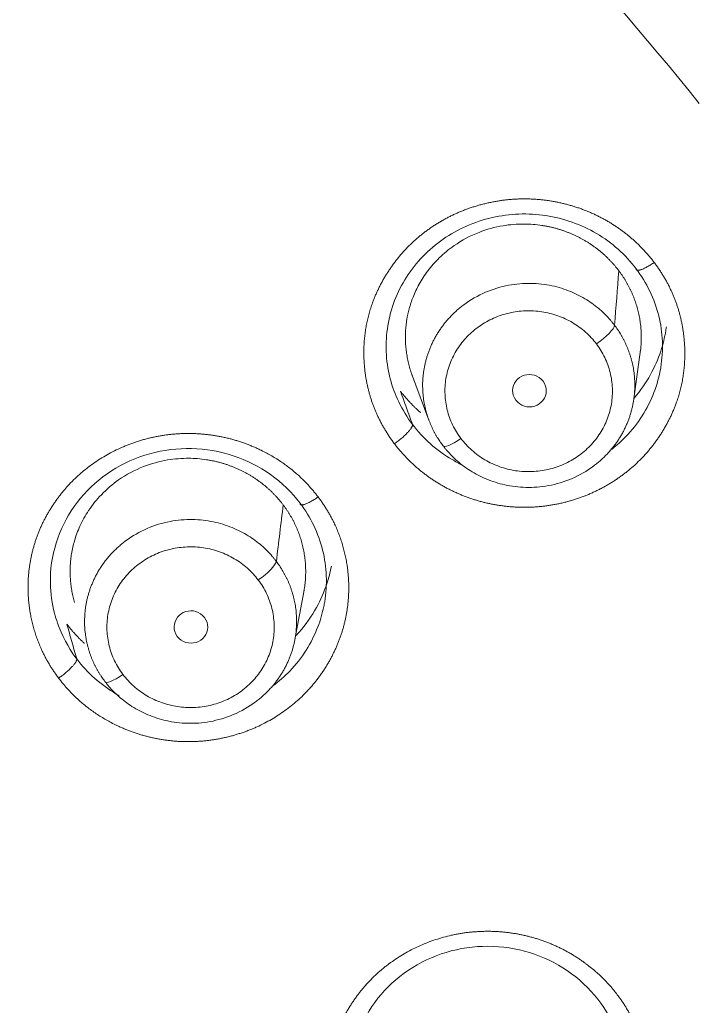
# Model space of a CAD drawing. Extents: x 19821 to 22981, y -91 to 2224.
# Drawn here: x 20773.67 to 20782.71, y 1229.11 to 1242.32 of the extents above; entities that cross this region are included whole.
import ezdxf

# ---------------------------------------------------------------- set-up
doc = ezdxf.new("R2010")
doc.units = 0
doc.header["$LTSCALE"] = 10
doc.header["$MEASUREMENT"] = 0
doc.layers.add('1', color=7, linetype='CONTINUOUS')

msp = doc.modelspace()

# ---------------------------------------------------------------- linework, layer by layer
at = {"layer": '1', "color": 7, "linetype": 'Continuous', "lineweight": 18}
for p, q in [((20781.885, 1237.244), (20781.974, 1237.9)), ((20778.909, 1237.584), (20779.141, 1236.961)), ((20777.348, 1234.022), (20777.471, 1234.681))]:
    msp.add_line(p, q, dxfattribs=at)
at = {"layer": '1', "color": 7, "linetype": 'Continuous', "lineweight": 13}
for p, q in [((20779.328, 1236.621), (20779.328, 1236.62)), ((20774.804, 1233.462), (20774.804, 1233.461))]:
    msp.add_line(p, q, dxfattribs=at)
at = {"layer": '1', "color": 7, "linetype": 'Continuous', "lineweight": 18}
for centre, major_axis, ratio, start_param, end_param in [((20744.931, 1212.861), (62.577, 0), 0.961262, 0, 3.141593), ((20744.931, 1212.247), (-60.5, 0), 0.961262, 2.420581, 4.712389), ((20744.931, 1212.384), (60, 0), 0.961262, 4.72417, 7.853982), ((20744.931, 1212.384), (-59.925, 0), 0.961262, 1.570796, 4.712389), ((20781.384, 1238.063), (0.239, 0.181), 0.223058, 4.545894, 6.088563), ((20779.57, 1236.797), (-0.239, -0.181), 0.223107, 6.213872, 7.686763), ((20776.857, 1234.902), (0.239, 0.181), 0.22299, 4.545561, 6.07116), ((20775.046, 1233.637), (-0.239, -0.181), 0.223038, 6.196203, 7.686904)]:
    msp.add_ellipse(centre, major_axis=major_axis, ratio=ratio, start_param=start_param, end_param=end_param, dxfattribs=at)
at = {"layer": '1', "color": 7, "linetype": 'Continuous', "lineweight": 13}
for centre, major_axis, start_param, end_param in [((20744.931, 1212.541), (61.963, 0), 0.423959, 1.570796), ((20744.931, 1212.247), (-59.425, 0), 1.570796, 4.70194), ((20744.931, 1212.247), (-57.948, 0), 1.579187, 4.712389), ((20744.931, 1212.291), (57.403, 0), 4.721079, 7.853982), ((20744.931, 1213.073), (-47.825, 0), 3.799975, 3.949286)]:
    msp.add_ellipse(centre, major_axis=major_axis, ratio=0.961262, start_param=start_param, end_param=end_param, dxfattribs=at)
at = {"layer": '1', "color": 7, "linetype": 'Continuous', "lineweight": 18}
for points, knots in [([(20807.83, 1218.028), (20807.83, 1219.202), (20807.795, 1220.363), (20807.656, 1222.66), (20807.554, 1223.794), (20807.287, 1226.034), (20807.122, 1227.139), (20806.734, 1229.315), (20806.511, 1230.387), (20806.012, 1232.495), (20805.735, 1233.531), (20805.133, 1235.567), (20804.808, 1236.566), (20804.112, 1238.525), (20803.372, 1240.445), (20802.141, 1243.205), (20800.801, 1245.84), (20799.367, 1248.351), (20797.85, 1250.736), (20796.261, 1252.994), (20794.612, 1255.126), (20792.914, 1257.134), (20791.755, 1258.391), (20790.88, 1259.304), (20790.44, 1259.753), (20789.924, 1260.264), (20789.665, 1260.516), (20789.536, 1260.641), (20789.471, 1260.704), (20789.439, 1260.735), (20789.423, 1260.75), (20789.415, 1260.758), (20789.411, 1260.762), (20789.409, 1260.764), (20789.408, 1260.765), (20789.407, 1260.765), (20789.407, 1260.766), (20789.407, 1260.766), (20787.905, 1262.209), (20786.333, 1263.573), (20783.069, 1266.133), (20781.375, 1267.33), (20777.888, 1269.547), (20776.093, 1270.567), (20772.423, 1272.426), (20770.547, 1273.265), (20766.734, 1274.756), (20764.797, 1275.409), (20760.882, 1276.526), (20758.904, 1276.991), (20754.926, 1277.733), (20752.927, 1278.01), (20748.926, 1278.379), (20746.924, 1278.47), (20744.931, 1278.47)], [0, 0, 0, 0, 0.03125, 0.03125, 0.0625, 0.0625, 0.09375, 0.09375, 0.125, 0.125, 0.15625, 0.15625, 0.1875, 0.1875, 0.21875, 0.25, 0.28125, 0.3125, 0.34375, 0.375, 0.40625, 0.4375, 0.46875, 0.46875, 0.484375, 0.492187, 0.496094, 0.498047, 0.499023, 0.499512, 0.499756, 0.499878, 0.499939, 0.499969, 0.499985, 0.499992, 0.499992, 0.5, 0.5, 0.5625, 0.5625, 0.625, 0.625, 0.6875, 0.6875, 0.75, 0.75, 0.8125, 0.8125, 0.875, 0.875, 0.9375, 0.9375, 1, 1, 1, 1]), ([(20778.625, 1237.513), (20778.623, 1237.519), (20778.621, 1237.526), (20778.591, 1237.646), (20778.575, 1237.761), (20778.565, 1237.994), (20778.573, 1238.11), (20778.611, 1238.34), (20778.641, 1238.453), (20778.725, 1238.671), (20778.778, 1238.776), (20778.905, 1238.974), (20778.979, 1239.067), (20779.143, 1239.237), (20779.234, 1239.315), (20779.43, 1239.451), (20779.535, 1239.51), (20779.754, 1239.607), (20779.869, 1239.645), (20780.105, 1239.699), (20780.225, 1239.715), (20780.467, 1239.724), (20780.588, 1239.717), (20780.827, 1239.681), (20780.945, 1239.651), (20781.172, 1239.57), (20781.282, 1239.519), (20781.488, 1239.398), (20781.585, 1239.327), (20781.763, 1239.169), (20781.843, 1239.082), (20781.915, 1238.988)], [0, 0, 0, 0, 0.004161, 0.004161, 0.075292, 0.075292, 0.146424, 0.146424, 0.217555, 0.217555, 0.288686, 0.288686, 0.359818, 0.359818, 0.430949, 0.430949, 0.502081, 0.502081, 0.573212, 0.573212, 0.644343, 0.644343, 0.715475, 0.715475, 0.786606, 0.786606, 0.857737, 0.857737, 0.928869, 0.928869, 1, 1, 1, 1]), ([(20778.918, 1237.56), (20778.916, 1237.565), (20778.91, 1237.583), (20778.899, 1237.613), (20778.888, 1237.649), (20778.877, 1237.686), (20778.868, 1237.724), (20778.859, 1237.761), (20778.852, 1237.799), (20778.845, 1237.837), (20778.839, 1237.876), (20778.835, 1237.914), (20778.831, 1237.953), (20778.829, 1237.992), (20778.827, 1238.031), (20778.827, 1238.07), (20778.827, 1238.109), (20778.829, 1238.149), (20778.831, 1238.188), (20778.835, 1238.227), (20778.84, 1238.267), (20778.851, 1238.341), (20778.876, 1238.457), (20778.929, 1238.616), (20779.01, 1238.788), (20779.126, 1238.966), (20779.281, 1239.142), (20779.505, 1239.328), (20779.792, 1239.481), (20780.116, 1239.57), (20780.401, 1239.593), (20780.583, 1239.579), (20780.675, 1239.564), (20780.697, 1239.561), (20780.718, 1239.557), (20780.74, 1239.552), (20780.761, 1239.548), (20780.783, 1239.543), (20780.804, 1239.538), (20780.825, 1239.532), (20780.846, 1239.526), (20780.867, 1239.52), (20780.888, 1239.514), (20780.908, 1239.508), (20780.929, 1239.501), (20780.949, 1239.494), (20780.97, 1239.486), (20780.99, 1239.479), (20781.01, 1239.471), (20781.03, 1239.463), (20781.05, 1239.455), (20781.07, 1239.446), (20781.089, 1239.437), (20781.108, 1239.428), (20781.128, 1239.419), (20781.147, 1239.409), (20781.166, 1239.399), (20781.184, 1239.389), (20781.203, 1239.379), (20781.221, 1239.369), (20781.239, 1239.358), (20781.258, 1239.347), (20781.275, 1239.336), (20781.293, 1239.324), (20781.311, 1239.313), (20781.328, 1239.301), (20781.345, 1239.289), (20781.362, 1239.277), (20781.379, 1239.264), (20781.395, 1239.252), (20781.412, 1239.239), (20781.428, 1239.226), (20781.444, 1239.213), (20781.46, 1239.199), (20781.475, 1239.185), (20781.491, 1239.172), (20781.506, 1239.158), (20781.521, 1239.144), (20781.535, 1239.129), (20781.55, 1239.115), (20781.564, 1239.1), (20781.578, 1239.085), (20781.592, 1239.07), (20781.606, 1239.055), (20781.619, 1239.04), (20781.632, 1239.025), (20781.645, 1239.009), (20781.658, 1238.993), (20781.671, 1238.977), (20781.679, 1238.967), (20781.683, 1238.961)], [0, 0, 0, 0, 0.00402, 0.012839, 0.021678, 0.030535, 0.039412, 0.048307, 0.057221, 0.066154, 0.075107, 0.084077, 0.093067, 0.102076, 0.111103, 0.12015, 0.129215, 0.138299, 0.147402, 0.156524, 0.165664, 0.174824, 0.2086, 0.24722, 0.290676, 0.338964, 0.392077, 0.450006, 0.534932, 0.609052, 0.672367, 0.724874, 0.729773, 0.734666, 0.739553, 0.744435, 0.749312, 0.754183, 0.759048, 0.763908, 0.768763, 0.773612, 0.778456, 0.783294, 0.788127, 0.792954, 0.797776, 0.802593, 0.807404, 0.812209, 0.817009, 0.821804, 0.826593, 0.831377, 0.836155, 0.840928, 0.845696, 0.850458, 0.855215, 0.859966, 0.864712, 0.869452, 0.874188, 0.878917, 0.883641, 0.88836, 0.893074, 0.897782, 0.902484, 0.907182, 0.911874, 0.91656, 0.921241, 0.925917, 0.930587, 0.935252, 0.939912, 0.944566, 0.949215, 0.953859, 0.958497, 0.96313, 0.967757, 0.972379, 0.976996, 0.981608, 0.986214, 0.990815, 0.99541, 1, 1, 1, 1]), ([(20781.683, 1238.961), (20781.69, 1238.951), (20781.705, 1238.931), (20781.727, 1238.9), (20781.748, 1238.869), (20781.768, 1238.837), (20781.787, 1238.804), (20781.806, 1238.771), (20781.823, 1238.737), (20781.84, 1238.703), (20781.856, 1238.668), (20781.871, 1238.633), (20781.886, 1238.598), (20781.899, 1238.562), (20781.911, 1238.526), (20781.923, 1238.489), (20781.933, 1238.452), (20781.943, 1238.415), (20781.952, 1238.377), (20781.959, 1238.339), (20781.966, 1238.301), (20781.971, 1238.263), (20781.976, 1238.224), (20781.98, 1238.185), (20781.982, 1238.147), (20781.984, 1238.107), (20781.984, 1238.068), (20781.984, 1238.029), (20781.982, 1237.99), (20781.979, 1237.95), (20781.976, 1237.911), (20781.972, 1237.885), (20781.97, 1237.871), (20781.97, 1237.871)], [0, 0, 0, 0, 0.032283, 0.064636, 0.097059, 0.129552, 0.162115, 0.194749, 0.227454, 0.260229, 0.293074, 0.32599, 0.358977, 0.392035, 0.425163, 0.458363, 0.491633, 0.524974, 0.558387, 0.591871, 0.625426, 0.659052, 0.692749, 0.726518, 0.760359, 0.794271, 0.828255, 0.86231, 0.896437, 0.930636, 0.964907, 0.99925, 1, 1, 1, 1]), ([(20781.915, 1238.988), (20781.986, 1238.894), (20782.047, 1238.793), (20782.148, 1238.582), (20782.188, 1238.471), (20782.245, 1238.245), (20782.261, 1238.13), (20782.271, 1237.897), (20782.263, 1237.781), (20782.244, 1237.665), (20782.244, 1237.663), (20782.244, 1237.661)], [0, 0, 0, 0, 0.249128, 0.249128, 0.498256, 0.498256, 0.747384, 0.747384, 0.996513, 0.996513, 1, 1, 1, 1]), ([(20781.626, 1238.231), (20781.623, 1238.235), (20781.616, 1238.244), (20781.605, 1238.258), (20781.595, 1238.271), (20781.584, 1238.284), (20781.533, 1238.344), (20781.43, 1238.448), (20781.252, 1238.579), (20781.036, 1238.69), (20780.784, 1238.769), (20780.502, 1238.801), (20780.199, 1238.776), (20779.889, 1238.682), (20779.68, 1238.561), (20779.561, 1238.468), (20779.517, 1238.431), (20779.475, 1238.392), (20779.434, 1238.351), (20779.396, 1238.31), (20779.36, 1238.268), (20779.326, 1238.224), (20779.295, 1238.18), (20779.265, 1238.135), (20779.237, 1238.09), (20779.212, 1238.043), (20779.188, 1237.997), (20779.167, 1237.95), (20779.148, 1237.903), (20779.13, 1237.856), (20779.115, 1237.808), (20779.101, 1237.761), (20779.09, 1237.714), (20779.08, 1237.667), (20779.072, 1237.62), (20779.066, 1237.573), (20779.061, 1237.527), (20779.058, 1237.481), (20779.057, 1237.435), (20779.058, 1237.39), (20779.059, 1237.346), (20779.063, 1237.302), (20779.067, 1237.259), (20779.073, 1237.216), (20779.081, 1237.174), (20779.089, 1237.133), (20779.099, 1237.093), (20779.11, 1237.054), (20779.122, 1237.015), (20779.135, 1236.977), (20779.149, 1236.94), (20779.163, 1236.904), (20779.179, 1236.869), (20779.195, 1236.834), (20779.213, 1236.801), (20779.23, 1236.769), (20779.249, 1236.737), (20779.268, 1236.706), (20779.288, 1236.677), (20779.308, 1236.648), (20779.321, 1236.629), (20779.328, 1236.62)], [0, 0, 0, 0, 0.003927, 0.007866, 0.011819, 0.015784, 0.019761, 0.065642, 0.11591, 0.170563, 0.229597, 0.293009, 0.360795, 0.432949, 0.509466, 0.522824, 0.536063, 0.549181, 0.56218, 0.575059, 0.587818, 0.600458, 0.612977, 0.625377, 0.637656, 0.649816, 0.661857, 0.673777, 0.685578, 0.697258, 0.70882, 0.720261, 0.731582, 0.742784, 0.753866, 0.764829, 0.775671, 0.786394, 0.796998, 0.807481, 0.817845, 0.828089, 0.838214, 0.848218, 0.858104, 0.867869, 0.877515, 0.887041, 0.896448, 0.905735, 0.914902, 0.92395, 0.932879, 0.941687, 0.950376, 0.958946, 0.967396, 0.975726, 0.983937, 0.992028, 1, 1, 1, 1]), ([(20779.328, 1236.62), (20779.332, 1236.615), (20779.339, 1236.606), (20779.35, 1236.592), (20779.36, 1236.579), (20779.371, 1236.566), (20779.421, 1236.508), (20779.522, 1236.405), (20779.697, 1236.275), (20779.911, 1236.163), (20780.162, 1236.084), (20780.444, 1236.049), (20780.75, 1236.073), (20781.062, 1236.167), (20781.274, 1236.288), (20781.394, 1236.382), (20781.438, 1236.42), (20781.481, 1236.459), (20781.521, 1236.5), (20781.559, 1236.541), (20781.595, 1236.584), (20781.629, 1236.627), (20781.661, 1236.671), (20781.69, 1236.716), (20781.718, 1236.762), (20781.744, 1236.808), (20781.767, 1236.855), (20781.788, 1236.902), (20781.808, 1236.949), (20781.825, 1236.996), (20781.84, 1237.044), (20781.854, 1237.091), (20781.865, 1237.138), (20781.875, 1237.186), (20781.883, 1237.233), (20781.889, 1237.279), (20781.894, 1237.326), (20781.896, 1237.372), (20781.898, 1237.417), (20781.897, 1237.462), (20781.895, 1237.506), (20781.892, 1237.55), (20781.887, 1237.593), (20781.881, 1237.636), (20781.874, 1237.678), (20781.865, 1237.719), (20781.855, 1237.759), (20781.844, 1237.798), (20781.832, 1237.837), (20781.819, 1237.875), (20781.806, 1237.912), (20781.791, 1237.948), (20781.775, 1237.983), (20781.759, 1238.017), (20781.742, 1238.05), (20781.724, 1238.082), (20781.705, 1238.114), (20781.687, 1238.144), (20781.667, 1238.174), (20781.647, 1238.203), (20781.633, 1238.221), (20781.626, 1238.231)], [0, 0, 0, 0, 0.004015, 0.007996, 0.011942, 0.015855, 0.019734, 0.064711, 0.114332, 0.168596, 0.227502, 0.291048, 0.359233, 0.432055, 0.509512, 0.522903, 0.536174, 0.549323, 0.562352, 0.575259, 0.588045, 0.600709, 0.613253, 0.625675, 0.637976, 0.650155, 0.662214, 0.674151, 0.685967, 0.697661, 0.709235, 0.720687, 0.732017, 0.743227, 0.754315, 0.765281, 0.776127, 0.786851, 0.797453, 0.807934, 0.818294, 0.828533, 0.83865, 0.848646, 0.85852, 0.868273, 0.877905, 0.887415, 0.896804, 0.906071, 0.915217, 0.924242, 0.933145, 0.941927, 0.950587, 0.959126, 0.967544, 0.97584, 0.984015, 0.992068, 1, 1, 1, 1]), ([(20781.888, 1237.256), (20781.972, 1237.353), (20782.111, 1237.554), (20782.247, 1237.864), (20782.299, 1238.075), (20782.316, 1238.184), (20782.318, 1238.201), (20782.32, 1238.21), (20782.32, 1238.211)], [0, 0, 0, 0, 0.358156, 0.683134, 0.952048, 0.974315, 0.996555, 1, 1, 1, 1]), ([(20778.761, 1237.348), (20778.77, 1237.337), (20778.787, 1237.315), (20778.813, 1237.283), (20778.84, 1237.251), (20778.868, 1237.219), (20778.896, 1237.188), (20778.926, 1237.158), (20778.956, 1237.128), (20778.987, 1237.099), (20779.012, 1237.076), (20779.027, 1237.063), (20779.031, 1237.059)], [0, 0, 0, 0, 0.105377, 0.211, 0.316869, 0.422984, 0.529344, 0.635951, 0.742802, 0.8499, 0.957243, 1, 1, 1, 1]), ([(20774.131, 1234.373), (20774.096, 1234.504), (20774.052, 1234.821), (20774.124, 1235.321), (20774.37, 1235.819), (20774.761, 1236.222), (20775.261, 1236.493), (20775.822, 1236.606), (20776.393, 1236.55), (20776.921, 1236.332), (20777.245, 1236.061), (20777.39, 1235.883), (20777.417, 1235.848)], [0, 0, 0, 0, 0.083046, 0.194337, 0.305559, 0.416803, 0.528033, 0.63929, 0.750462, 0.861713, 0.973237, 1, 1, 1, 1]), ([(20774.4, 1234.517), (20774.396, 1234.529), (20774.39, 1234.552), (20774.38, 1234.589), (20774.372, 1234.626), (20774.364, 1234.664), (20774.357, 1234.702), (20774.352, 1234.741), (20774.347, 1234.779), (20774.344, 1234.818), (20774.341, 1234.857), (20774.339, 1234.896), (20774.339, 1234.935), (20774.34, 1234.974), (20774.341, 1235.014), (20774.344, 1235.053), (20774.348, 1235.092), (20774.352, 1235.132), (20774.365, 1235.216), (20774.397, 1235.355), (20774.47, 1235.551), (20774.587, 1235.762), (20774.758, 1235.975), (20775.001, 1236.183), (20775.303, 1236.344), (20775.626, 1236.433), (20775.911, 1236.456), (20776.092, 1236.442), (20776.185, 1236.427), (20776.206, 1236.424), (20776.228, 1236.419), (20776.249, 1236.415), (20776.271, 1236.411), (20776.292, 1236.406), (20776.313, 1236.401), (20776.334, 1236.395), (20776.355, 1236.389), (20776.376, 1236.383), (20776.397, 1236.377), (20776.418, 1236.371), (20776.438, 1236.364), (20776.459, 1236.357), (20776.479, 1236.349), (20776.499, 1236.342), (20776.519, 1236.334), (20776.539, 1236.326), (20776.559, 1236.318), (20776.579, 1236.309), (20776.598, 1236.3), (20776.618, 1236.291), (20776.637, 1236.282), (20776.656, 1236.272), (20776.675, 1236.262), (20776.693, 1236.252), (20776.712, 1236.242), (20776.73, 1236.232), (20776.749, 1236.221), (20776.767, 1236.21), (20776.784, 1236.199), (20776.802, 1236.187), (20776.82, 1236.176), (20776.837, 1236.164), (20776.854, 1236.152), (20776.871, 1236.14), (20776.888, 1236.127), (20776.904, 1236.115), (20776.921, 1236.102), (20776.937, 1236.089), (20776.953, 1236.076), (20776.969, 1236.062), (20776.984, 1236.049), (20777, 1236.035), (20777.015, 1236.021), (20777.03, 1236.007), (20777.044, 1235.992), (20777.059, 1235.978), (20777.073, 1235.963), (20777.087, 1235.949), (20777.101, 1235.934), (20777.115, 1235.919), (20777.128, 1235.903), (20777.141, 1235.888), (20777.154, 1235.872), (20777.167, 1235.857), (20777.179, 1235.841), (20777.188, 1235.83), (20777.192, 1235.825)], [0, 0, 0, 0, 0.008492, 0.017574, 0.026675, 0.035796, 0.044936, 0.054095, 0.063273, 0.072471, 0.081688, 0.090925, 0.10018, 0.109455, 0.11875, 0.128063, 0.137396, 0.146748, 0.156119, 0.19816, 0.247317, 0.303582, 0.366947, 0.4374, 0.524258, 0.600064, 0.664809, 0.718483, 0.723494, 0.7285, 0.733501, 0.738495, 0.743485, 0.748468, 0.753446, 0.758419, 0.763386, 0.768347, 0.773303, 0.778254, 0.783199, 0.788138, 0.793072, 0.798, 0.802923, 0.80784, 0.812751, 0.817658, 0.822558, 0.827453, 0.832343, 0.837227, 0.842105, 0.846978, 0.851845, 0.856707, 0.861564, 0.866414, 0.87126, 0.8761, 0.880934, 0.885763, 0.890586, 0.895403, 0.900216, 0.905022, 0.909824, 0.914619, 0.919409, 0.924194, 0.928973, 0.933747, 0.938515, 0.943277, 0.948035, 0.952786, 0.957532, 0.962273, 0.967008, 0.971738, 0.976462, 0.98118, 0.985894, 0.990601, 0.995303, 1, 1, 1, 1]), ([(20777.417, 1235.848), (20777.488, 1235.754), (20777.549, 1235.653), (20777.65, 1235.442), (20777.69, 1235.332), (20777.747, 1235.106), (20777.763, 1234.99), (20777.773, 1234.758), (20777.766, 1234.642), (20777.743, 1234.506), (20777.739, 1234.485), (20777.735, 1234.465)], [0, 0, 0, 0, 0.239149, 0.239149, 0.478297, 0.478297, 0.717446, 0.717446, 0.956594, 0.956594, 1, 1, 1, 1]), ([(20777.192, 1235.825), (20777.199, 1235.815), (20777.214, 1235.794), (20777.236, 1235.763), (20777.257, 1235.732), (20777.277, 1235.7), (20777.296, 1235.667), (20777.314, 1235.634), (20777.332, 1235.601), (20777.349, 1235.567), (20777.365, 1235.532), (20777.38, 1235.497), (20777.394, 1235.461), (20777.408, 1235.426), (20777.42, 1235.389), (20777.431, 1235.353), (20777.442, 1235.316), (20777.452, 1235.279), (20777.46, 1235.241), (20777.468, 1235.203), (20777.474, 1235.165), (20777.48, 1235.127), (20777.485, 1235.088), (20777.488, 1235.049), (20777.491, 1235.01), (20777.492, 1234.971), (20777.493, 1234.932), (20777.492, 1234.893), (20777.491, 1234.854), (20777.488, 1234.815), (20777.484, 1234.775), (20777.479, 1234.736), (20777.474, 1234.7), (20777.47, 1234.677), (20777.468, 1234.668)], [0, 0, 0, 0, 0.030478, 0.061022, 0.091632, 0.12231, 0.153054, 0.183864, 0.214741, 0.245685, 0.276696, 0.307773, 0.338917, 0.370128, 0.401406, 0.43275, 0.464162, 0.49564, 0.527185, 0.558797, 0.590476, 0.622223, 0.654036, 0.685916, 0.717863, 0.749877, 0.781959, 0.814108, 0.846323, 0.878606, 0.910957, 0.943374, 0.975859, 1, 1, 1, 1]), ([(20777.1, 1235.068), (20777.096, 1235.072), (20777.089, 1235.081), (20777.079, 1235.095), (20777.068, 1235.108), (20777.057, 1235.122), (20777.006, 1235.182), (20776.901, 1235.287), (20776.722, 1235.419), (20776.505, 1235.53), (20776.253, 1235.607), (20775.971, 1235.639), (20775.669, 1235.613), (20775.362, 1235.519), (20775.154, 1235.399), (20775.036, 1235.307), (20774.992, 1235.269), (20774.949, 1235.23), (20774.909, 1235.19), (20774.871, 1235.149), (20774.835, 1235.106), (20774.801, 1235.063), (20774.77, 1235.019), (20774.74, 1234.974), (20774.712, 1234.929), (20774.687, 1234.883), (20774.664, 1234.836), (20774.642, 1234.789), (20774.623, 1234.742), (20774.605, 1234.695), (20774.59, 1234.648), (20774.577, 1234.601), (20774.565, 1234.553), (20774.555, 1234.506), (20774.547, 1234.46), (20774.541, 1234.413), (20774.537, 1234.367), (20774.534, 1234.321), (20774.533, 1234.275), (20774.533, 1234.231), (20774.535, 1234.186), (20774.538, 1234.142), (20774.543, 1234.099), (20774.549, 1234.057), (20774.556, 1234.015), (20774.565, 1233.974), (20774.575, 1233.934), (20774.586, 1233.894), (20774.597, 1233.856), (20774.61, 1233.818), (20774.624, 1233.781), (20774.639, 1233.745), (20774.655, 1233.71), (20774.671, 1233.676), (20774.688, 1233.642), (20774.706, 1233.61), (20774.724, 1233.578), (20774.744, 1233.548), (20774.763, 1233.518), (20774.783, 1233.489), (20774.797, 1233.471), (20774.804, 1233.461)], [0, 0, 0, 0, 0.00393, 0.007893, 0.011888, 0.015916, 0.019977, 0.066373, 0.117006, 0.171871, 0.230967, 0.29429, 0.361837, 0.433604, 0.509587, 0.522943, 0.53618, 0.549297, 0.562294, 0.575172, 0.587929, 0.600567, 0.613085, 0.625483, 0.637761, 0.649919, 0.661958, 0.673877, 0.685676, 0.697355, 0.708914, 0.720353, 0.731673, 0.742873, 0.753953, 0.764913, 0.775754, 0.786475, 0.797076, 0.807557, 0.817918, 0.82816, 0.838282, 0.848284, 0.858166, 0.867929, 0.877572, 0.887095, 0.896498, 0.905782, 0.914946, 0.92399, 0.932915, 0.941719, 0.950404, 0.95897, 0.967415, 0.975741, 0.983947, 0.992033, 1, 1, 1, 1]), ([(20774.804, 1233.461), (20774.807, 1233.457), (20774.815, 1233.447), (20774.826, 1233.433), (20774.836, 1233.42), (20774.847, 1233.407), (20774.896, 1233.349), (20774.997, 1233.248), (20775.17, 1233.118), (20775.382, 1233.006), (20775.632, 1232.926), (20775.915, 1232.89), (20776.221, 1232.913), (20776.535, 1233.007), (20776.747, 1233.128), (20776.868, 1233.223), (20776.912, 1233.26), (20776.955, 1233.299), (20776.995, 1233.339), (20777.033, 1233.381), (20777.069, 1233.423), (20777.103, 1233.467), (20777.135, 1233.511), (20777.164, 1233.556), (20777.192, 1233.601), (20777.217, 1233.647), (20777.241, 1233.694), (20777.262, 1233.741), (20777.281, 1233.788), (20777.299, 1233.835), (20777.314, 1233.882), (20777.327, 1233.93), (20777.339, 1233.977), (20777.349, 1234.024), (20777.357, 1234.071), (20777.363, 1234.118), (20777.367, 1234.164), (20777.37, 1234.21), (20777.371, 1234.255), (20777.371, 1234.3), (20777.369, 1234.344), (20777.365, 1234.388), (20777.361, 1234.431), (20777.354, 1234.474), (20777.347, 1234.515), (20777.338, 1234.556), (20777.329, 1234.597), (20777.318, 1234.636), (20777.306, 1234.674), (20777.293, 1234.712), (20777.279, 1234.749), (20777.264, 1234.785), (20777.249, 1234.82), (20777.232, 1234.854), (20777.215, 1234.887), (20777.197, 1234.92), (20777.179, 1234.951), (20777.16, 1234.982), (20777.14, 1235.011), (20777.12, 1235.04), (20777.107, 1235.059), (20777.1, 1235.068)], [0, 0, 0, 0, 0.004119, 0.008174, 0.012167, 0.016097, 0.019963, 0.064396, 0.113626, 0.167651, 0.226467, 0.290074, 0.358468, 0.431645, 0.509603, 0.522987, 0.536251, 0.549393, 0.562415, 0.575315, 0.588095, 0.600753, 0.613291, 0.625707, 0.638002, 0.650177, 0.66223, 0.674162, 0.685973, 0.697664, 0.709233, 0.720681, 0.732008, 0.743214, 0.754299, 0.765262, 0.776105, 0.786827, 0.797427, 0.807907, 0.818265, 0.828503, 0.838619, 0.848614, 0.858488, 0.868241, 0.877873, 0.887383, 0.896773, 0.906041, 0.915189, 0.924215, 0.93312, 0.941904, 0.950567, 0.959108, 0.967529, 0.975828, 0.984007, 0.992064, 1, 1, 1, 1]), ([(20777.363, 1234.074), (20777.377, 1234.089), (20777.482, 1234.205), (20777.639, 1234.429), (20777.772, 1234.734), (20777.821, 1234.925), (20777.836, 1235.006)], [0, 0, 0, 0, 0.05637, 0.438976, 0.765102, 1, 1, 1, 1]), ([(20774.297, 1234.227), (20774.305, 1234.216), (20774.322, 1234.194), (20774.348, 1234.162), (20774.375, 1234.13), (20774.403, 1234.099), (20774.432, 1234.068), (20774.461, 1234.037), (20774.491, 1234.008), (20774.514, 1233.985), (20774.527, 1233.973), (20774.53, 1233.971)], [0, 0, 0, 0, 0.119966, 0.240208, 0.360727, 0.481523, 0.602595, 0.723944, 0.845568, 0.967469, 1, 1, 1, 1]), ([(20778.239, 1227.418), (20778.236, 1227.424), (20778.161, 1227.589), (20778.062, 1227.941), (20778.084, 1228.484), (20778.279, 1229.002), (20778.627, 1229.44), (20779.097, 1229.757), (20779.645, 1229.921), (20780.218, 1229.92), (20780.765, 1229.751), (20781.233, 1229.432), (20781.492, 1229.103), (20781.596, 1228.899), (20781.614, 1228.86)], [0, 0, 0, 0, 0.003406, 0.096975, 0.19437, 0.29215, 0.389868, 0.487607, 0.585332, 0.683082, 0.780758, 0.878502, 0.976486, 1, 1, 1, 1])]:
    msp.add_open_spline(points, degree=3, knots=knots, dxfattribs=at)
at = {"layer": '1', "color": 7, "linetype": 'Continuous', "lineweight": 13}
for points, degree, knots in [([(20778.68, 1236.643), (20778.428, 1236.981), (20778.331, 1237.369), (20778.282, 1237.566), (20778.263, 1237.978), (20778.36, 1238.58), (20778.588, 1238.936), (20778.816, 1239.294), (20779.165, 1239.535), (20779.511, 1239.774), (20779.93, 1239.868), (20780.344, 1239.962), (20780.764, 1239.896), (20780.971, 1239.864), (20781.367, 1239.722), (20781.546, 1239.616), (20781.897, 1239.409), (20782.157, 1239.072)], 2, [0, 0, 0, 0.125, 0.125, 0.1875, 0.25, 0.375, 0.375, 0.5, 0.5, 0.625, 0.625, 0.75, 0.75, 0.8125, 0.875, 0.875, 1, 1, 1]), ([(20782.157, 1239.072), (20782.409, 1238.735), (20782.506, 1238.347), (20782.555, 1238.15), (20782.574, 1237.738), (20782.477, 1237.135), (20782.249, 1236.779), (20782.021, 1236.422), (20781.672, 1236.181), (20781.326, 1235.942), (20780.907, 1235.847), (20780.492, 1235.754), (20780.072, 1235.82), (20779.866, 1235.852), (20779.47, 1235.994), (20779.291, 1236.1), (20778.94, 1236.307), (20778.68, 1236.643)], 2, [0, 0, 0, 0.125, 0.125, 0.1875, 0.25, 0.375, 0.375, 0.5, 0.5, 0.625, 0.625, 0.75, 0.75, 0.8125, 0.875, 0.875, 1, 1, 1]), ([(20779.57, 1236.714), (20779.527, 1236.771), (20779.489, 1236.832), (20779.428, 1236.96), (20779.404, 1237.027), (20779.37, 1237.164), (20779.36, 1237.234), (20779.354, 1237.375), (20779.358, 1237.446), (20779.381, 1237.585), (20779.4, 1237.654), (20779.451, 1237.786), (20779.483, 1237.85), (20779.56, 1237.97), (20779.604, 1238.027), (20779.704, 1238.13), (20779.759, 1238.177), (20779.878, 1238.26), (20779.941, 1238.296), (20780.074, 1238.355), (20780.144, 1238.378), (20780.287, 1238.411), (20780.36, 1238.421), (20780.506, 1238.426), (20780.58, 1238.422), (20780.725, 1238.4), (20780.796, 1238.382), (20780.934, 1238.334), (20781, 1238.303), (20781.125, 1238.229), (20781.184, 1238.186), (20781.292, 1238.091), (20781.341, 1238.038), (20781.384, 1237.981)], 3, [0, 0, 0, 0, 0.0625, 0.0625, 0.125, 0.125, 0.1875, 0.1875, 0.25, 0.25, 0.3125, 0.3125, 0.375, 0.375, 0.4375, 0.4375, 0.5, 0.5, 0.5625, 0.5625, 0.625, 0.625, 0.6875, 0.6875, 0.75, 0.75, 0.8125, 0.8125, 0.875, 0.875, 0.9375, 0.9375, 1, 1, 1, 1]), ([(20781.384, 1237.981), (20781.427, 1237.924), (20781.464, 1237.863), (20781.526, 1237.734), (20781.55, 1237.667), (20781.584, 1237.53), (20781.594, 1237.46), (20781.6, 1237.319), (20781.595, 1237.249), (20781.572, 1237.109), (20781.554, 1237.041), (20781.503, 1236.908), (20781.471, 1236.845), (20781.394, 1236.724), (20781.35, 1236.668), (20781.25, 1236.564), (20781.195, 1236.517), (20781.076, 1236.434), (20781.013, 1236.399), (20780.879, 1236.34), (20780.81, 1236.316), (20780.667, 1236.283), (20780.594, 1236.274), (20780.447, 1236.268), (20780.374, 1236.272), (20780.229, 1236.294), (20780.158, 1236.312), (20780.02, 1236.361), (20779.954, 1236.392), (20779.829, 1236.465), (20779.77, 1236.508), (20779.662, 1236.604), (20779.613, 1236.657), (20779.57, 1236.714)], 3, [0, 0, 0, 0, 0.0625, 0.0625, 0.125, 0.125, 0.1875, 0.1875, 0.25, 0.25, 0.3125, 0.3125, 0.375, 0.375, 0.4375, 0.4375, 0.5, 0.5, 0.5625, 0.5625, 0.625, 0.625, 0.6875, 0.6875, 0.75, 0.75, 0.8125, 0.8125, 0.875, 0.875, 0.9375, 0.9375, 1, 1, 1, 1]), ([(20782.244, 1237.661), (20782.225, 1237.548), (20782.194, 1237.437), (20782.111, 1237.221), (20782.058, 1237.116), (20781.931, 1236.917), (20781.858, 1236.824), (20781.719, 1236.68), (20781.657, 1236.624), (20781.592, 1236.572)], 3, [0, 0, 0, 0, 0.267626, 0.267626, 0.539051, 0.539051, 0.810477, 0.810477, 1, 1, 1, 1]), ([(20778.921, 1236.903), (20778.85, 1236.997), (20778.789, 1237.098), (20778.69, 1237.303), (20778.652, 1237.407), (20778.625, 1237.513)], 3, [0, 0, 0, 0, 0.515066, 0.515066, 1, 1, 1, 1]), ([(20779.587, 1236.359), (20779.541, 1236.382), (20779.496, 1236.406), (20779.348, 1236.493), (20779.251, 1236.563), (20779.073, 1236.721), (20778.993, 1236.809), (20778.921, 1236.903)], 3, [0, 0, 0, 0, 0.176192, 0.176192, 0.588096, 0.588096, 1, 1, 1, 1]), ([(20774.186, 1233.505), (20773.935, 1233.837), (20773.787, 1234.43), (20773.769, 1234.837), (20773.834, 1235.238), (20773.98, 1235.62), (20774.091, 1235.793), (20774.313, 1236.144), (20775.011, 1236.631), (20775.43, 1236.726), (20775.635, 1236.773), (20776.057, 1236.787), (20776.472, 1236.723), (20776.672, 1236.651), (20776.869, 1236.58), (20777.409, 1236.262), (20777.659, 1235.931)], 2, [0, 0, 0, 0.125, 0.1875, 0.25, 0.3125, 0.375, 0.375, 0.5, 0.625, 0.625, 0.6875, 0.75, 0.8125, 0.8125, 0.875, 1, 1, 1]), ([(20777.659, 1235.931), (20777.91, 1235.599), (20778.058, 1235.006), (20778.076, 1234.598), (20778.011, 1234.198), (20777.864, 1233.816), (20777.754, 1233.642), (20777.532, 1233.291), (20776.834, 1232.805), (20776.415, 1232.71), (20776.209, 1232.663), (20775.787, 1232.648), (20775.372, 1232.713), (20775.172, 1232.785), (20774.975, 1232.856), (20774.436, 1233.173), (20774.186, 1233.505)], 2, [0, 0, 0, 0.125, 0.1875, 0.25, 0.3125, 0.375, 0.375, 0.5, 0.625, 0.625, 0.6875, 0.75, 0.8125, 0.8125, 0.875, 1, 1, 1]), ([(20775.046, 1233.554), (20775.003, 1233.611), (20774.965, 1233.672), (20774.904, 1233.8), (20774.88, 1233.867), (20774.846, 1234.004), (20774.836, 1234.074), (20774.83, 1234.215), (20774.834, 1234.286), (20774.857, 1234.425), (20774.876, 1234.493), (20774.927, 1234.625), (20774.959, 1234.689), (20775.035, 1234.809), (20775.08, 1234.866), (20775.179, 1234.969), (20775.234, 1235.016), (20775.353, 1235.099), (20775.416, 1235.135), (20775.549, 1235.194), (20775.619, 1235.217), (20775.762, 1235.25), (20775.834, 1235.259), (20775.981, 1235.265), (20776.054, 1235.261), (20776.199, 1235.239), (20776.27, 1235.221), (20776.408, 1235.172), (20776.474, 1235.141), (20776.599, 1235.068), (20776.658, 1235.025), (20776.765, 1234.929), (20776.814, 1234.876), (20776.857, 1234.819)], 3, [0, 0, 0, 0, 0.0625, 0.0625, 0.125, 0.125, 0.1875, 0.1875, 0.25, 0.25, 0.3125, 0.3125, 0.375, 0.375, 0.4375, 0.4375, 0.5, 0.5, 0.5625, 0.5625, 0.625, 0.625, 0.6875, 0.6875, 0.75, 0.75, 0.8125, 0.8125, 0.875, 0.875, 0.9375, 0.9375, 1, 1, 1, 1]), ([(20776.857, 1234.819), (20776.9, 1234.762), (20776.938, 1234.701), (20776.999, 1234.573), (20777.023, 1234.507), (20777.057, 1234.37), (20777.067, 1234.3), (20777.073, 1234.159), (20777.069, 1234.088), (20777.046, 1233.949), (20777.027, 1233.88), (20776.977, 1233.748), (20776.944, 1233.685), (20776.868, 1233.565), (20776.823, 1233.508), (20776.724, 1233.405), (20776.669, 1233.358), (20776.55, 1233.275), (20776.487, 1233.239), (20776.354, 1233.18), (20776.284, 1233.157), (20776.142, 1233.124), (20776.069, 1233.114), (20775.922, 1233.109), (20775.849, 1233.113), (20775.704, 1233.135), (20775.633, 1233.153), (20775.495, 1233.202), (20775.429, 1233.232), (20775.304, 1233.306), (20775.245, 1233.349), (20775.138, 1233.444), (20775.089, 1233.497), (20775.046, 1233.554)], 3, [0, 0, 0, 0, 0.0625, 0.0625, 0.125, 0.125, 0.1875, 0.1875, 0.25, 0.25, 0.3125, 0.3125, 0.375, 0.375, 0.4375, 0.4375, 0.5, 0.5, 0.5625, 0.5625, 0.625, 0.625, 0.6875, 0.6875, 0.75, 0.75, 0.8125, 0.8125, 0.875, 0.875, 0.9375, 0.9375, 1, 1, 1, 1]), ([(20777.735, 1234.465), (20777.716, 1234.372), (20777.69, 1234.28), (20777.613, 1234.082), (20777.56, 1233.977), (20777.434, 1233.779), (20777.361, 1233.686), (20777.21, 1233.528), (20777.134, 1233.462), (20777.053, 1233.402)], 3, [0, 0, 0, 0, 0.223496, 0.223496, 0.496552, 0.496552, 0.769609, 0.769609, 1, 1, 1, 1]), ([(20774.428, 1233.763), (20774.424, 1233.768), (20774.314, 1233.915), (20774.207, 1234.118), (20774.142, 1234.329), (20774.131, 1234.373)], 3, [0, 0, 0, 0, 0.028057, 0.798765, 1, 1, 1, 1]), ([(20774.994, 1233.271), (20774.982, 1233.278), (20774.969, 1233.285), (20774.854, 1233.353), (20774.757, 1233.424), (20774.579, 1233.582), (20774.499, 1233.669), (20774.428, 1233.763)], 3, [0, 0, 0, 0, 0.055824, 0.055824, 0.527912, 0.527912, 1, 1, 1, 1]), ([(20777.965, 1227.212), (20777.792, 1227.586), (20777.776, 1228.196), (20777.846, 1228.598), (20777.997, 1228.977), (20778.222, 1229.321), (20778.367, 1229.469), (20778.661, 1229.768), (20779.449, 1230.104), (20779.879, 1230.114), (20780.09, 1230.118), (20780.506, 1230.048), (20780.898, 1229.902), (20781.078, 1229.792), (20781.256, 1229.683), (20781.715, 1229.264), (20781.888, 1228.89)], 2, [0, 0, 0, 0.125, 0.1875, 0.25, 0.3125, 0.375, 0.375, 0.5, 0.625, 0.625, 0.6875, 0.75, 0.8125, 0.8125, 0.875, 1, 1, 1])]:
    msp.add_open_spline(points, degree=degree, knots=knots, dxfattribs=at)
for points, weights in [([(20782.157, 1239.072), (20782.011, 1238.97), (20781.911, 1238.936), (20781.915, 1238.988)], [1.16177876774, 0.935096534446, 0.946632373316, 1.19638628435]), ([(20778.68, 1236.643), (20778.833, 1236.751), (20778.936, 1236.861), (20778.921, 1236.903)], [1.19662758388, 0.934546608195, 0.934457502346, 1.19636026633]), ([(20777.659, 1235.931), (20777.511, 1235.828), (20777.41, 1235.793), (20777.417, 1235.848)], [1.17407090297, 0.936223390305, 0.942118965867, 1.19175762966]), ([(20774.186, 1233.505), (20774.337, 1233.61), (20774.44, 1233.72), (20774.428, 1233.763)], [1.19177715908, 0.936097979451, 0.936074282504, 1.19170606824])]:
    msp.add_rational_spline(points, weights, degree=3, dxfattribs=at)
for points in [[(20781.683, 1238.961), (20781.664, 1238.718), (20781.645, 1238.474), (20781.626, 1238.231)], [(20778.921, 1236.903), (20778.895, 1236.977), (20778.841, 1237.125), (20778.788, 1237.274), (20778.761, 1237.348)], [(20777.192, 1235.825), (20777.161, 1235.572), (20777.13, 1235.32), (20777.1, 1235.068)], [(20774.428, 1233.763), (20774.406, 1233.84), (20774.362, 1233.995), (20774.319, 1234.15), (20774.297, 1234.227)]]:
    msp.add_open_spline(points, degree=3, dxfattribs=at)
at = {"layer": '1', "color": 7, "linetype": 'Continuous', "lineweight": 18}
for points in [[(20780.669, 1237.482), (20780.635, 1237.522), (20780.561, 1237.575), (20780.41, 1237.573), (20780.294, 1237.493), (20780.245, 1237.356), (20780.275, 1237.271), (20780.304, 1237.226)], [(20780.304, 1237.226), (20780.338, 1237.186), (20780.412, 1237.133), (20780.563, 1237.135), (20780.679, 1237.215), (20780.728, 1237.353), (20780.698, 1237.437), (20780.669, 1237.482)], [(20776.139, 1234.318), (20776.104, 1234.357), (20776.031, 1234.41), (20775.88, 1234.409), (20775.765, 1234.329), (20775.715, 1234.192), (20775.745, 1234.107), (20775.774, 1234.063)], [(20775.774, 1234.063), (20775.808, 1234.023), (20775.882, 1233.97), (20776.033, 1233.971), (20776.148, 1234.051), (20776.197, 1234.189), (20776.168, 1234.273), (20776.139, 1234.318)]]:
    msp.add_open_spline(points, degree=3, dxfattribs=at)

doc.saveas('drawing.dxf')
